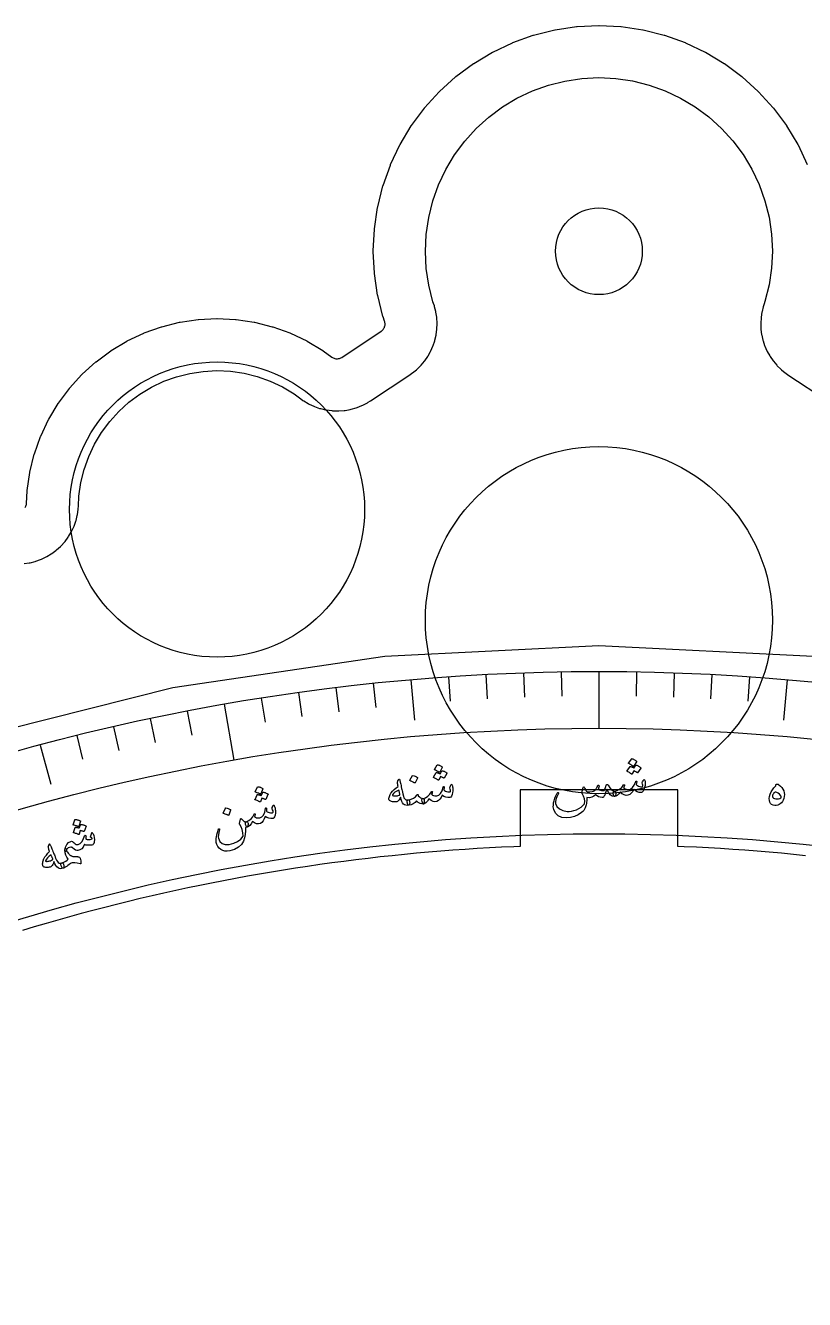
# Model space of a CAD drawing. Header units: millimetres. Extents: x -75 to 75, y -75 to 97.
# Drawn here: x -19.82 to 7.11, y 52.92 to 96.94 of the extents above; entities that cross this region are included whole.
import ezdxf

# ---------------------------------------------------------------- set-up
doc = ezdxf.new("R2010")
doc.units = ezdxf.units.MM
for name, color, linetype in [('CUT_INNER', 6, 'Continuous'), ('CUT_OUTER', 1, 'Continuous'), ('ENGRAVE', 7, 'Continuous'), ('ENGRAVE_FINE', 8, 'Continuous'), ('TEXT', 5, 'Continuous')]:
    doc.layers.add(name, color=color, linetype=linetype)

msp = doc.modelspace()

# ---------------------------------------------------------------- linework, layer by layer
at = {"layer": 'CUT_INNER'}
msp.add_lwpolyline([(7.1453, 68.252), (6.7264, 68.2946), (6.3073, 68.3345), (5.8878, 68.372), (5.4682, 68.4068), (5.0484, 68.4391), (4.6283, 68.4687), (4.2081, 68.4959), (3.7878, 68.5204), (3.3673, 68.5423), (2.9466, 68.5617), (2.725, 68.5706), (2.725, 70.525), (-2.725, 70.525), (-2.725, 68.5706), (-2.9466, 68.5617), (-3.3673, 68.5423), (-3.7878, 68.5204), (-4.2081, 68.4959), (-4.6283, 68.4687), (-5.0484, 68.4391), (-5.4682, 68.4068), (-5.8878, 68.372), (-6.3073, 68.3345), (-6.7264, 68.2946), (-7.1453, 68.252), (-7.564, 68.2069), (-7.9824, 68.1592), (-8.4004, 68.1089), (-8.8182, 68.0561), (-9.2356, 68.0007), (-9.6527, 67.9427), (-10.0694, 67.8822), (-10.4857, 67.8192), (-10.9016, 67.7536), (-11.3172, 67.6854), (-11.7323, 67.6147), (-12.1469, 67.5414), (-12.5611, 67.4656), (-12.9748, 67.3873), (-13.3881, 67.3064), (-13.8008, 67.223), (-14.213, 67.137), (-14.6247, 67.0486), (-15.0358, 66.9576), (-15.4464, 66.864), (-15.8564, 66.768), (-16.2657, 66.6695), (-16.6745, 66.5684), (-17.0827, 66.4648), (-17.4902, 66.3588), (-17.897, 66.2502), (-18.3032, 66.1391), (-18.7086, 66.0256), (-19.1134, 65.9095), (-19.5175, 65.791), (-19.9208, 65.67)], dxfattribs=at)
for centre, radius in [((0, 89.1386), 1.5), ((-13.2, 80.2136), 5.1), ((0, 76.3886), 6)]:
    msp.add_circle(centre, radius, dxfattribs=at)
at = {"layer": 'CUT_OUTER'}
msp.add_lwpolyline([(-19.8323, 80.2785), (-19.8184, 80.3045), (-19.8071, 80.3317), (-19.7986, 80.3599), (-19.7928, 80.3888), (-19.79, 80.4181), (-19.7686, 80.8532), (-19.7671, 80.8678), (-19.6743, 81.4939), (-19.6714, 81.5084), (-19.5176, 82.1224), (-19.5133, 82.1364), (-19.3001, 82.7324), (-19.2945, 82.746), (-19.0238, 83.3182), (-19.0169, 83.3312), (-18.6915, 83.8741), (-18.6833, 83.8863), (-18.3063, 84.3947), (-18.2969, 84.4061), (-17.8719, 84.8751), (-17.8614, 84.8855), (-17.3925, 85.3106), (-17.3811, 85.3199), (-16.8727, 85.6969), (-16.8604, 85.7051), (-16.3175, 86.0305), (-16.3046, 86.0375), (-15.7324, 86.3081), (-15.7188, 86.3137), (-15.1228, 86.527), (-15.1087, 86.5312), (-14.4947, 86.685), (-14.4803, 86.6879), (-13.8542, 86.7808), (-13.8396, 86.7822), (-13.2074, 86.8133), (-13.1926, 86.8133), (-12.5604, 86.7822), (-12.5458, 86.7808), (-11.9197, 86.6879), (-11.9053, 86.685), (-11.2913, 86.5312), (-11.2772, 86.527), (-10.6812, 86.3137), (-10.6676, 86.3081), (-10.0954, 86.0375), (-10.0825, 86.0305), (-9.5396, 85.7051), (-9.5273, 85.6969), (-9.235, 85.4801), (-9.2095, 85.4632), (-9.1825, 85.4489), (-9.1542, 85.4375), (-9.1249, 85.429), (-9.0948, 85.4236), (-9.0643, 85.4212), (-9.0338, 85.4219), (-9.0035, 85.4258), (-8.9738, 85.4326), (-8.9449, 85.4425), (-8.9171, 85.4553), (-8.8908, 85.4708), (-7.5272, 86.3723), (-7.5042, 86.3891), (-7.4829, 86.4081), (-7.4635, 86.4289), (-7.4462, 86.4516), (-7.4311, 86.4757), (-7.4183, 86.5012), (-7.408, 86.5278), (-7.4003, 86.5552), (-7.3952, 86.5832), (-7.3928, 86.6116), (-7.3932, 86.6401), (-7.3962, 86.6685), (-7.4019, 86.6964), (-7.4102, 86.7236), (-7.4617, 86.8675), (-7.4659, 86.8816), (-7.6483, 87.6098), (-7.6512, 87.6242), (-7.7614, 88.3668), (-7.7628, 88.3815), (-7.7996, 89.1313), (-7.7996, 89.146), (-7.7628, 89.8958), (-7.7614, 89.9105), (-7.6512, 90.6531), (-7.6483, 90.6675), (-7.4659, 91.3957), (-7.4617, 91.4098), (-7.2087, 92.1166), (-7.2031, 92.1302), (-6.8821, 92.8089), (-6.8752, 92.8218), (-6.4892, 93.4658), (-6.4811, 93.478), (-6.0339, 94.081), (-6.0245, 94.0924), (-5.5204, 94.6486), (-5.51, 94.659), (-4.9537, 95.1632), (-4.9424, 95.1725), (-4.3394, 95.6197), (-4.3271, 95.6279), (-3.6832, 96.0138), (-3.6702, 96.0208), (-2.9916, 96.3417), (-2.978, 96.3474), (-2.2712, 96.6003), (-2.2571, 96.6046), (-1.5288, 96.787), (-1.5144, 96.7898), (-0.7718, 96.9), (-0.7572, 96.9014), (-0.0074, 96.9383), (0.0074, 96.9383), (0.7572, 96.9014), (0.7718, 96.9), (1.5144, 96.7898), (1.5288, 96.787), (2.2571, 96.6046), (2.2712, 96.6003), (2.978, 96.3474), (2.9916, 96.3417), (3.6702, 96.0208), (3.6832, 96.0138), (4.3271, 95.6279), (4.3394, 95.6197), (4.9424, 95.1725), (4.9537, 95.1632), (5.51, 94.659), (5.5204, 94.6486), (6.0245, 94.0924), (6.0339, 94.081), (6.4811, 93.478), (6.4892, 93.4658), (6.8752, 92.8218), (6.8821, 92.8089), (7.2031, 92.1302)], dxfattribs=at)
at = {"layer": 'ENGRAVE'}
for points in [[(-19.8691, 78.3447), (-19.6944, 78.3706), (-19.6655, 78.3764), (-19.4942, 78.4193), (-19.466, 78.4278), (-19.2997, 78.4873), (-19.2725, 78.4986), (-19.1128, 78.5741), (-19.0869, 78.588), (-18.9353, 78.6788), (-18.9109, 78.6952), (-18.769, 78.8004), (-18.7462, 78.8191), (-18.6153, 78.9377), (-18.5945, 78.9585), (-18.4759, 79.0894), (-18.4572, 79.1122), (-18.352, 79.254), (-18.3356, 79.2785), (-18.2448, 79.43), (-18.2309, 79.456), (-18.1554, 79.6157), (-18.1441, 79.6429), (-18.0846, 79.8092), (-18.0761, 79.8374), (-18.0332, 80.0087), (-18.0274, 80.0376), (-18.0015, 80.2123), (-17.9986, 80.2416), (-17.9921, 80.3297), (-17.975, 80.6776), (-17.9063, 81.1443), (-17.7924, 81.6012), (-17.6343, 82.0446), (-17.4335, 82.4704), (-17.1919, 82.8745), (-16.9119, 83.253), (-16.5961, 83.6022), (-16.2476, 83.9187), (-15.8698, 84.1996), (-15.4662, 84.4421), (-15.0409, 84.6439), (-14.5977, 84.803), (-14.1412, 84.9179), (-13.6756, 84.9875), (-13.2053, 85.0111), (-12.7351, 84.9885), (-12.2693, 84.92), (-11.8125, 84.8061), (-11.369, 84.648), (-10.9432, 84.4471), (-10.5385, 84.2052), (-10.3045, 84.0323), (-10.2322, 83.9816), (-10.2068, 83.9647), (-10.0493, 83.8711), (-10.0223, 83.8568), (-9.856, 83.7797), (-9.8277, 83.7683), (-9.6545, 83.7084), (-9.6251, 83.6999), (-9.4467, 83.658), (-9.4167, 83.6526), (-9.2349, 83.629), (-9.2045, 83.6267), (-9.0213, 83.6217), (-8.9907, 83.6224), (-8.808, 83.6361), (-8.7777, 83.64), (-8.5973, 83.6722), (-8.5675, 83.6791), (-8.3913, 83.7295), (-8.3624, 83.7394), (-8.1923, 83.8074), (-8.1645, 83.8202), (-8.0022, 83.9052), (-7.9759, 83.9207), (-7.8981, 83.9693), (-6.5345, 84.8708), (-6.4643, 84.9196), (-6.4413, 84.9365), (-6.3083, 85.0438), (-6.287, 85.0628), (-6.1648, 85.1823), (-6.1454, 85.2032), (-6.035, 85.3338), (-6.0177, 85.3564), (-5.9202, 85.4968), (-5.9051, 85.521), (-5.8214, 85.6701), (-5.8087, 85.6956), (-5.7395, 85.8519), (-5.7292, 85.8785), (-5.6752, 86.0407), (-5.6675, 86.0681), (-5.6291, 86.2347), (-5.624, 86.2628), (-5.6016, 86.4323), (-5.5992, 86.4607), (-5.593, 86.6315), (-5.5933, 86.66), (-5.6033, 86.8307), (-5.6063, 86.859), (-5.6324, 87.028), (-5.6381, 87.0559), (-5.6802, 87.2216), (-5.6885, 87.2489), (-5.7154, 87.33), (-5.7374, 87.3914), (-5.8811, 87.963), (-5.968, 88.5452), (-5.9975, 89.133), (-5.9691, 89.7209), (-5.8833, 90.3031), (-5.7409, 90.8742), (-5.5431, 91.4285), (-5.292, 91.9608), (-4.9899, 92.4659), (-4.6397, 92.939), (-4.2449, 93.3755), (-3.8091, 93.7712), (-3.3367, 94.1222), (-2.8322, 94.4253), (-2.3004, 94.6774), (-1.7464, 94.8762), (-1.1756, 95.0198), (-0.5935, 95.1067), (-0.0057, 95.1361), (0.5822, 95.1078), (1.1645, 95.022), (1.7356, 94.8795), (2.2899, 94.6817), (2.8222, 94.4306), (3.3273, 94.1285), (3.8004, 93.7783), (4.2369, 93.3835), (4.6325, 92.9478), (4.9836, 92.4754), (5.2866, 91.9708), (5.5388, 91.439), (5.7376, 90.885), (5.8811, 90.3142), (5.968, 89.7321), (5.9975, 89.1443), (5.9691, 88.5564), (5.8833, 87.9741), (5.7401, 87.4001), (5.7128, 87.3227), (5.6885, 87.2489), (5.6802, 87.2216), (5.6381, 87.0559), (5.6324, 87.028), (5.6063, 86.859), (5.6033, 86.8307), (5.5933, 86.66), (5.593, 86.6315), (5.5992, 86.4607), (5.6016, 86.4323), (5.624, 86.2628), (5.6291, 86.2347), (5.6675, 86.0681), (5.6752, 86.0407), (5.7292, 85.8785), (5.7395, 85.8519), (5.8087, 85.6956), (5.8214, 85.6701), (5.9051, 85.521), (5.9202, 85.4968), (6.0177, 85.3564), (6.035, 85.3338), (6.1454, 85.2032), (6.1648, 85.1823), (6.287, 85.0628), (6.3083, 85.0438), (6.4413, 84.9365), (6.4643, 84.9196), (6.5345, 84.8708), (7.8981, 83.9693)], [(7.4003, 75.1364), (0, 75.5), (-7.4003, 75.1364), (-14.7293, 74.0493), (-21.9165, 72.249)], [(0, 74.6175), (0, 72.654)], [(-6.5033, 74.3336), (-6.3811, 72.9364)], [(6.5033, 74.3336), (6.3811, 72.9364)], [(-12.9572, 73.4839), (-12.6162, 71.5502)], [(-19.3124, 72.075), (-18.9494, 70.7203)]]:
    msp.add_lwpolyline(points, dxfattribs=at)
for radius in [74.6175, 72.654, 69.0075]:
    msp.add_circle((0, 0), radius, dxfattribs=at)
at = {"layer": 'ENGRAVE_FINE'}
for points in [[(-5.2051, 74.4357), (-5.1464, 73.5963)], [(-3.9052, 74.5152), (-3.8611, 73.6749)], [(-2.6041, 74.572), (-2.5747, 73.7311)], [(-1.3023, 74.6061), (-1.2876, 73.7648)], [(1.3023, 74.6061), (1.2876, 73.7648)], [(2.6041, 74.572), (2.5747, 73.7311)], [(3.9052, 74.5152), (3.8611, 73.6749)], [(5.2051, 74.4357), (5.1464, 73.5963)], [(-9.0936, 74.0613), (-8.991, 73.2261)], [(-7.7997, 74.2087), (-7.7117, 73.3718)], [(-11.6727, 73.6988), (-11.5411, 72.8677)], [(-10.3847, 73.8913), (-10.2676, 73.058)], [(-14.2377, 73.2466), (-14.0771, 72.4205)], [(-16.7853, 72.7051), (-16.596, 71.8851)], [(-15.5139, 72.9869), (-15.3389, 72.1638)], [(-18.0516, 72.401), (-17.848, 71.5845)]]:
    msp.add_lwpolyline(points, dxfattribs=at)
at = {"layer": 'TEXT'}
for points in [[(-5.5942, 71.3904), (-5.5918, 71.3932), (-5.5882, 71.3951), (-5.5835, 71.396), (-5.5776, 71.3959), (-5.5562, 71.3898), (-5.5353, 71.3829), (-5.5151, 71.3751), (-5.4954, 71.3665), (-5.4763, 71.3569), (-5.4574, 71.3463), (-5.4389, 71.3346), (-5.4207, 71.3217), (-5.4161, 71.317), (-5.4136, 71.3123), (-5.4132, 71.3077), (-5.415, 71.3032), (-5.5043, 71.1365), (-5.5077, 71.1333), (-5.5125, 71.1327), (-5.5185, 71.1346), (-5.5257, 71.1391), (-5.532, 71.1428), (-5.5418, 71.1483), (-5.5553, 71.1557), (-5.5723, 71.1649), (-5.5932, 71.1759), (-5.6183, 71.1886), (-5.6475, 71.2031), (-5.6808, 71.2194), (-5.6853, 71.2222), (-5.6876, 71.2252), (-5.6879, 71.2283), (-5.686, 71.2316)], [(1.2762, 71.3797), (1.2789, 71.3823), (1.2827, 71.3838), (1.2875, 71.3842), (1.2933, 71.3836), (1.314, 71.3755), (1.334, 71.3666), (1.3534, 71.3569), (1.372, 71.3464), (1.3901, 71.3351), (1.4078, 71.3227), (1.4251, 71.3092), (1.4419, 71.2947), (1.4451, 71.2903), (1.4465, 71.2857), (1.446, 71.2809), (1.4436, 71.2758), (1.3391, 71.1184), (1.3363, 71.1163), (1.3322, 71.1164), (1.3269, 71.1186), (1.3202, 71.1229), (1.3158, 71.1259), (1.309, 71.1305), (1.2997, 71.1367), (1.2879, 71.1445), (1.2736, 71.1538), (1.2568, 71.1645), (1.2376, 71.1765), (1.2158, 71.1898), (1.14, 71.0736), (1.1362, 71.0708), (1.1315, 71.0706), (1.1257, 71.073), (1.119, 71.0781), (1.1131, 71.0824), (1.1038, 71.0889), (1.0912, 71.0974), (1.0751, 71.1082), (1.0554, 71.1211), (1.0317, 71.1361), (1.0041, 71.1533), (0.9726, 71.1726), (0.9693, 71.1758), (0.9679, 71.1789), (0.9684, 71.1821), (0.9706, 71.1852), (1.0764, 71.3347), (1.0791, 71.3373), (1.0828, 71.3388), (1.0876, 71.3393), (1.0934, 71.3387), (1.1081, 71.333), (1.1226, 71.3269), (1.137, 71.3205), (1.1512, 71.3136), (1.1652, 71.3063), (1.1788, 71.2982), (1.1919, 71.2896), (1.2047, 71.2802)], [(1.1336, 71.6003), (1.1363, 71.6028), (1.14, 71.6044), (1.1448, 71.6048), (1.1506, 71.6042), (1.1714, 71.5961), (1.1915, 71.5873), (1.2109, 71.5776), (1.2297, 71.5672), (1.2479, 71.5559), (1.2656, 71.5435), (1.283, 71.5301), (1.2999, 71.5156), (1.3041, 71.5104), (1.3061, 71.5055), (1.306, 71.501), (1.3038, 71.4967), (1.1993, 71.3391), (1.1955, 71.3362), (1.1908, 71.3361), (1.185, 71.3385), (1.1782, 71.3436), (1.1723, 71.3479), (1.163, 71.3543), (1.1503, 71.3629), (1.1342, 71.3737), (1.1144, 71.3866), (1.0907, 71.4016), (1.063, 71.4188), (1.0313, 71.4382), (1.0271, 71.4414), (1.0251, 71.4446), (1.0251, 71.4477), (1.0273, 71.4508)], [(-6.9218, 70.884), (-6.9107, 70.8983), (-6.9011, 70.9008), (-6.893, 70.8916), (-6.8865, 70.8706), (-6.8838, 70.8578), (-6.8798, 70.8402), (-6.8746, 70.8176), (-6.8681, 70.7902), (-6.8604, 70.7576), (-6.8517, 70.7196), (-6.8419, 70.6762), (-6.8311, 70.6273), (-6.8204, 70.5793), (-6.8109, 70.5363), (-6.8026, 70.4983), (-6.7954, 70.4653), (-6.7893, 70.4375), (-6.7845, 70.415), (-6.7808, 70.3978), (-6.7782, 70.3859), (-6.7602, 70.3108), (-6.7392, 70.2532), (-6.7151, 70.2129), (-6.6879, 70.1901), (-6.6696, 70.182), (-6.6479, 70.1776), (-6.6228, 70.1769), (-6.5945, 70.18), (-6.5775, 70.1788), (-6.5638, 70.1718), (-6.5536, 70.1589), (-6.5467, 70.1402), (-6.5427, 70.1173), (-6.5413, 70.0938), (-6.5425, 70.0699), (-6.5462, 70.0455), (-6.552, 70.0244), (-6.559, 70.0085), (-6.5673, 69.9977), (-6.5769, 69.992), (-6.6313, 69.9874), (-6.6791, 69.9929), (-6.7203, 70.0084), (-6.7548, 70.0341), (-6.7857, 70.0736), (-6.8132, 70.127), (-6.8373, 70.194), (-6.8581, 70.2749), (-6.8826, 70.222), (-6.9087, 70.1798), (-6.9363, 70.1482), (-6.9655, 70.1273), (-6.99, 70.1184), (-7.0192, 70.113), (-7.0533, 70.111), (-7.0922, 70.1125), (-7.1336, 70.1175), (-7.1686, 70.1247), (-7.1973, 70.1342), (-7.2197, 70.1458), (-7.2384, 70.1612), (-7.2514, 70.1779), (-7.2588, 70.196), (-7.2605, 70.2154), (-7.2582, 70.2402), (-7.2528, 70.2679), (-7.2442, 70.2986), (-7.2325, 70.3322), (-7.2191, 70.3661), (-7.2072, 70.3933), (-7.1966, 70.4138), (-7.1874, 70.4275), (-7.1347, 70.485), (-7.0763, 70.5399), (-7.0122, 70.5922), (-6.9425, 70.6417), (-6.9492, 70.6815), (-6.9546, 70.7159), (-6.9586, 70.7449), (-6.9613, 70.7685), (-6.9621, 70.7884), (-6.9603, 70.8065), (-6.9559, 70.8227), (-6.949, 70.8371)], [(-6.4483, 71.0214), (-6.4459, 71.0242), (-6.4423, 71.0261), (-6.4376, 71.0271), (-6.4318, 71.0271), (-6.3894, 71.0143), (-6.349, 70.9977), (-6.3106, 70.9771), (-6.2744, 70.9527), (-6.2707, 70.9488), (-6.2689, 70.9448), (-6.2689, 70.9405), (-6.2708, 70.9362), (-6.3555, 70.7686), (-6.3588, 70.7645), (-6.3634, 70.7631), (-6.3694, 70.7646), (-6.3767, 70.7688), (-6.3829, 70.7724), (-6.3928, 70.7778), (-6.4063, 70.7851), (-6.4234, 70.794), (-6.4444, 70.8048), (-6.4695, 70.8172), (-6.4987, 70.8314), (-6.5321, 70.8473), (-6.5366, 70.85), (-6.539, 70.853), (-6.5393, 70.8561), (-6.5375, 70.8594)], [(-5.4315, 71.1842), (-5.429, 71.187), (-5.4254, 71.1888), (-5.4207, 71.1897), (-5.4149, 71.1896), (-5.3935, 71.1835), (-5.3727, 71.1765), (-5.3526, 71.1687), (-5.333, 71.1601), (-5.3139, 71.1505), (-5.2951, 71.1398), (-5.2767, 71.128), (-5.2586, 71.1151), (-5.2549, 71.1111), (-5.2531, 71.1066), (-5.2532, 71.1017), (-5.2551, 71.0965), (-5.3443, 70.9299), (-5.3469, 70.9276), (-5.351, 70.9273), (-5.3566, 70.929), (-5.3636, 70.9327), (-5.3682, 70.9352), (-5.3755, 70.9392), (-5.3853, 70.9445), (-5.3978, 70.9511), (-5.4129, 70.9591), (-5.4306, 70.9681), (-5.4509, 70.9782), (-5.4738, 70.9895), (-5.5384, 70.8667), (-5.5418, 70.8635), (-5.5466, 70.8629), (-5.5525, 70.8648), (-5.5597, 70.8692), (-5.566, 70.8729), (-5.5758, 70.8785), (-5.5892, 70.8858), (-5.6062, 70.895), (-5.6271, 70.906), (-5.652, 70.9187), (-5.6811, 70.9332), (-5.7143, 70.9495), (-5.7179, 70.9524), (-5.7196, 70.9554), (-5.7194, 70.9585), (-5.7175, 70.9619), (-5.6262, 71.1207), (-5.6238, 71.1235), (-5.6202, 71.1253), (-5.6155, 71.1262), (-5.6096, 71.1262), (-5.5945, 71.1219), (-5.5795, 71.1172), (-5.5645, 71.1122), (-5.5497, 71.1067), (-5.5351, 71.1006), (-5.5209, 71.0939), (-5.507, 71.0865), (-5.4934, 71.0784)], [(1.5577, 70.881), (1.5624, 70.8841), (1.5677, 70.8829), (1.5738, 70.8775), (1.5806, 70.868), (1.5877, 70.8518), (1.5928, 70.8289), (1.596, 70.7992), (1.5971, 70.7627), (1.5968, 70.7212), (1.5937, 70.6809), (1.5877, 70.6417), (1.5788, 70.6036), (1.5539, 70.5297), (1.5268, 70.4768), (1.4977, 70.4449), (1.4663, 70.434), (1.3929, 70.4398), (1.3252, 70.4604), (1.2632, 70.4958), (1.2069, 70.5459), (1.1664, 70.4691), (1.1189, 70.4094), (1.0644, 70.3669), (1.003, 70.3414), (0.9388, 70.3366), (0.8742, 70.3537), (0.809, 70.3927), (0.7432, 70.4537), (0.6887, 70.3855), (0.6355, 70.3368), (0.5836, 70.3078), (0.533, 70.2983), (0.5228, 70.3042), (0.5133, 70.3215), (0.5044, 70.3505), (0.4961, 70.3909), (0.4932, 70.4308), (0.4987, 70.4601), (0.5124, 70.4789), (0.5344, 70.4871), (0.6311, 70.5082), (0.716, 70.55), (0.7892, 70.6125), (0.8507, 70.6959), (0.854, 70.7004), (0.8576, 70.7037), (0.8614, 70.7056), (0.8655, 70.7062), (0.8705, 70.7056), (0.8749, 70.704), (0.8788, 70.7013), (0.8822, 70.6976), (0.884, 70.6863), (0.8792, 70.6672), (0.8677, 70.6403), (0.8496, 70.6057), (0.8724, 70.5785), (0.9082, 70.5583), (0.9568, 70.5449), (1.0183, 70.5384), (1.0954, 70.5534), (1.1634, 70.6049), (1.2224, 70.6929), (1.2725, 70.8175), (1.275, 70.8239), (1.278, 70.8284), (1.2814, 70.8311), (1.2854, 70.832), (1.2913, 70.8313), (1.2964, 70.8297), (1.3007, 70.827), (1.3041, 70.8232), (1.3067, 70.8179), (1.3081, 70.8127), (1.3086, 70.8074), (1.308, 70.8022), (1.2853, 70.7145), (1.3095, 70.6923), (1.3386, 70.6726), (1.3728, 70.6554), (1.4119, 70.6407), (1.4501, 70.6309), (1.4793, 70.6283), (1.4994, 70.633), (1.5106, 70.645), (1.5145, 70.6635), (1.5131, 70.69), (1.5064, 70.7245), (1.4943, 70.767), (1.4967, 70.7789), (1.5081, 70.8019), (1.5284, 70.8359), (1.5577, 70.881)], [(-11.6233, 70.4385), (-11.6211, 70.4416), (-11.6177, 70.4437), (-11.6131, 70.445), (-11.6072, 70.4454), (-11.5854, 70.4412), (-11.5641, 70.4361), (-11.5433, 70.43), (-11.5231, 70.4231), (-11.5032, 70.4152), (-11.4836, 70.4062), (-11.4642, 70.3961), (-11.445, 70.3848), (-11.441, 70.3811), (-11.4389, 70.3768), (-11.4385, 70.372), (-11.4399, 70.3666), (-11.5143, 70.1929), (-11.5167, 70.1904), (-11.5207, 70.1897), (-11.5264, 70.1909), (-11.5337, 70.1939), (-11.5385, 70.1961), (-11.5461, 70.1993), (-11.5564, 70.2038), (-11.5694, 70.2093), (-11.5851, 70.2159), (-11.6035, 70.2233), (-11.6247, 70.2317), (-11.6485, 70.2409), (-11.7021, 70.1129), (-11.7052, 70.1094), (-11.7099, 70.1084), (-11.716, 70.1098), (-11.7236, 70.1136), (-11.7301, 70.1167), (-11.7404, 70.1214), (-11.7544, 70.1275), (-11.7721, 70.1352), (-11.7938, 70.1443), (-11.8198, 70.1548), (-11.8501, 70.1667), (-11.8846, 70.1801), (-11.8884, 70.1826), (-11.8903, 70.1855), (-11.8905, 70.1886), (-11.8888, 70.1921), (-11.8117, 70.3583), (-11.8095, 70.3613), (-11.8061, 70.3635), (-11.8015, 70.3648), (-11.7957, 70.3652), (-11.7802, 70.3623), (-11.7649, 70.3589), (-11.7496, 70.3552), (-11.7343, 70.351), (-11.7192, 70.3463), (-11.7045, 70.3408), (-11.69, 70.3347), (-11.6757, 70.3278)], [(-11.8034, 70.6298), (-11.8012, 70.6328), (-11.7978, 70.6349), (-11.7932, 70.6363), (-11.7873, 70.6367), (-11.7654, 70.6325), (-11.7441, 70.6274), (-11.7232, 70.6215), (-11.7029, 70.6146), (-11.683, 70.6067), (-11.6633, 70.5978), (-11.6438, 70.5877), (-11.6245, 70.5765), (-11.6195, 70.5722), (-11.6166, 70.5677), (-11.6159, 70.5632), (-11.6173, 70.5586), (-11.6916, 70.3847), (-11.6948, 70.3812), (-11.6995, 70.3802), (-11.7056, 70.3816), (-11.7132, 70.3854), (-11.7198, 70.3885), (-11.7301, 70.3932), (-11.7441, 70.3994), (-11.7619, 70.407), (-11.7837, 70.4161), (-11.8098, 70.4267), (-11.8401, 70.4386), (-11.8747, 70.4519), (-11.8794, 70.4543), (-11.882, 70.457), (-11.8826, 70.4601), (-11.881, 70.4636)], [(-6.9154, 70.5158), (-6.9886, 70.4824), (-7.0498, 70.444), (-7.0987, 70.4008), (-7.1355, 70.3526), (-7.1376, 70.3464), (-7.1369, 70.3409), (-7.1334, 70.3362), (-7.1271, 70.3324), (-7.1044, 70.3253), (-7.0801, 70.3206), (-7.0542, 70.3182), (-7.0266, 70.3183), (-6.9975, 70.3207), (-6.9668, 70.3255), (-6.9344, 70.3328), (-6.9005, 70.3424), (-6.8953, 70.3446), (-6.89, 70.3481), (-6.8845, 70.353), (-6.8789, 70.3592), (-6.8818, 70.3762), (-6.8852, 70.3939), (-6.8891, 70.4124), (-6.8934, 70.4316), (-6.8982, 70.4515), (-6.9034, 70.4722), (-6.9092, 70.4937), (-6.9154, 70.5158)], [(-5.1044, 70.7142), (-5.1001, 70.7176), (-5.0946, 70.717), (-5.0881, 70.7122), (-5.0805, 70.7033), (-5.0718, 70.6879), (-5.0646, 70.6655), (-5.0587, 70.6362), (-5.0541, 70.6), (-5.0505, 70.5587), (-5.0498, 70.5183), (-5.0521, 70.4787), (-5.0573, 70.44), (-5.0752, 70.364), (-5.0972, 70.3088), (-5.1233, 70.2743), (-5.1534, 70.2605), (-5.2271, 70.2594), (-5.2964, 70.2736), (-5.3615, 70.3029), (-5.4222, 70.3476), (-5.4554, 70.2673), (-5.497, 70.2035), (-5.5473, 70.156), (-5.606, 70.1249), (-5.6694, 70.114), (-5.7354, 70.1249), (-5.8039, 70.1577), (-5.8752, 70.2123), (-5.9231, 70.1392), (-5.9714, 70.0858), (-6.0204, 70.052), (-6.0699, 70.0378), (-6.0806, 70.0427), (-6.0917, 70.0591), (-6.1033, 70.087), (-6.1154, 70.1265), (-6.1219, 70.1659), (-6.1193, 70.1956), (-6.1074, 70.2156), (-6.0862, 70.2259), (-5.992, 70.256), (-5.9114, 70.3056), (-5.8444, 70.3747), (-5.791, 70.4634), (-5.7881, 70.4683), (-5.7848, 70.4718), (-5.7812, 70.4741), (-5.7772, 70.4751), (-5.7722, 70.475), (-5.7676, 70.4738), (-5.7635, 70.4715), (-5.7598, 70.4681), (-5.7569, 70.457), (-5.7599, 70.4376), (-5.7688, 70.4097), (-5.7836, 70.3735), (-5.7583, 70.3486), (-5.7208, 70.3318), (-5.6711, 70.3231), (-5.6092, 70.3224), (-5.5339, 70.3446), (-5.4711, 70.4022), (-5.4206, 70.4954), (-5.3824, 70.6241), (-5.3805, 70.6307), (-5.378, 70.6355), (-5.3748, 70.6385), (-5.3709, 70.6397), (-5.365, 70.6397), (-5.3598, 70.6385), (-5.3553, 70.6362), (-5.3515, 70.6328), (-5.3484, 70.6278), (-5.3465, 70.6227), (-5.3455, 70.6175), (-5.3457, 70.6122), (-5.36, 70.5228), (-5.3339, 70.5029), (-5.303, 70.4861), (-5.2674, 70.4722), (-5.227, 70.4612), (-5.1881, 70.455), (-5.1588, 70.4552), (-5.1392, 70.4618), (-5.1292, 70.4747), (-5.127, 70.4936), (-5.1309, 70.5198), (-5.1409, 70.5535), (-5.1569, 70.5947), (-5.1555, 70.6068), (-5.1463, 70.6307), (-5.1293, 70.6665), (-5.1044, 70.7142)], [(0.2464, 70.6838), (0.2505, 70.6944), (0.2565, 70.7031), (0.2642, 70.7101), (0.2738, 70.7151), (0.2863, 70.7171), (0.2985, 70.7124), (0.3104, 70.7012), (0.3219, 70.6835), (0.3734, 70.5971), (0.4259, 70.5356), (0.4796, 70.4989), (0.5344, 70.4871), (0.5608, 70.4803), (0.577, 70.4585), (0.5833, 70.4214), (0.5794, 70.3693), (0.5724, 70.3381), (0.5623, 70.3159), (0.5492, 70.3027), (0.533, 70.2983), (0.4594, 70.3137), (0.393, 70.3585), (0.3337, 70.4329), (0.2815, 70.5368), (0.2772, 70.5461), (0.2727, 70.5489), (0.2678, 70.5451), (0.2627, 70.5348), (0.2379, 70.4575), (0.2167, 70.3955), (0.199, 70.3486), (0.1847, 70.3169), (0.1704, 70.294), (0.1528, 70.2776), (0.1317, 70.2678), (0.1074, 70.2646), (0.048, 70.2698), (-0.0094, 70.2872), (-0.0647, 70.317), (-0.118, 70.359), (-0.1778, 70.3062), (-0.2471, 70.2716), (-0.3257, 70.2553), (-0.4138, 70.2572), (-0.4164, 70.2021), (-0.4205, 70.1502), (-0.4262, 70.1014), (-0.4334, 70.0557), (-0.4422, 70.013), (-0.4526, 69.9732), (-0.4646, 69.9363), (-0.4781, 69.9023), (-0.5001, 69.8569), (-0.5272, 69.8154), (-0.5596, 69.7778), (-0.5971, 69.744), (-0.7207, 69.6616), (-0.8489, 69.603), (-0.9819, 69.5682), (-1.1198, 69.5572), (-1.2783, 69.5769), (-1.4052, 69.6312), (-1.5004, 69.7204), (-1.5639, 69.8444), (-1.574, 69.8884), (-1.5775, 69.9412), (-1.5745, 70.0027), (-1.5649, 70.0731), (-1.5474, 70.1507), (-1.5205, 70.2341), (-1.4844, 70.3231), (-1.4388, 70.4178), (-1.4346, 70.4243), (-1.4302, 70.429), (-1.4254, 70.4318), (-1.4203, 70.4329), (-1.4135, 70.4323), (-1.4077, 70.4305), (-1.4029, 70.4273), (-1.3992, 70.4228), (-1.3967, 70.4175), (-1.3958, 70.4118), (-1.3965, 70.4059), (-1.3987, 70.3997), (-1.4516, 70.286), (-1.4857, 70.1908), (-1.5012, 70.114), (-1.498, 70.0557), (-1.4502, 69.9479), (-1.3684, 69.8664), (-1.2526, 69.8111), (-1.1027, 69.7819), (-1.0288, 69.7802), (-0.9501, 69.7894), (-0.8666, 69.8096), (-0.7782, 69.8408), (-0.6898, 69.8821), (-0.6142, 69.9306), (-0.5516, 69.9862), (-0.502, 70.0489), (-0.4902, 70.1321), (-0.4995, 70.2178), (-0.53, 70.306), (-0.5818, 70.3965), (-0.5869, 70.4068), (-0.5898, 70.4169), (-0.5902, 70.4267), (-0.5884, 70.4363), (-0.5416, 70.6108), (-0.5349, 70.6266), (-0.5271, 70.634), (-0.5182, 70.633), (-0.5082, 70.6236), (-0.4947, 70.5983), (-0.4816, 70.5703), (-0.4691, 70.5397), (-0.4571, 70.5065), (-0.4353, 70.4782), (-0.391, 70.4624), (-0.3243, 70.4589), (-0.2352, 70.4678), (-0.187, 70.4817), (-0.1449, 70.5063), (-0.1087, 70.5416), (-0.0785, 70.5877), (-0.0745, 70.5942), (-0.0707, 70.6011), (-0.0672, 70.6083), (-0.0639, 70.616), (-0.0608, 70.6239), (-0.0576, 70.632), (-0.0545, 70.6402), (-0.0514, 70.6485), (-0.045, 70.6643), (-0.0383, 70.6758), (-0.0313, 70.6832), (-0.0241, 70.6863), (-0.0178, 70.6864), (-0.0115, 70.6847), (-0.0052, 70.6812), (0.001, 70.6758), (0.0063, 70.6702), (0.0094, 70.6638), (0.0105, 70.6565), (0.0094, 70.6485), (-0.0115, 70.5877), (-0.0141, 70.5692), (-0.0115, 70.5536), (-0.0037, 70.5409), (0.0094, 70.5311), (0.0506, 70.5123), (0.0926, 70.5022), (0.1353, 70.5007), (0.1789, 70.5078), (0.1933, 70.5211), (0.2094, 70.5549), (0.2271, 70.6091), (0.2464, 70.6838)], [(6.1311, 70.7189), (6.1498, 70.7256), (6.1702, 70.7255), (6.1925, 70.7187), (6.2166, 70.7051), (6.2751, 70.6581), (6.3235, 70.6061), (6.3615, 70.5493), (6.3893, 70.4875), (6.4066, 70.4242), (6.413, 70.3606), (6.4086, 70.2966), (6.3934, 70.2323), (6.3713, 70.1744), (6.3432, 70.1236), (6.3092, 70.08), (6.2694, 70.0434), (6.2256, 70.0151), (6.1799, 69.9961), (6.132, 69.9865), (6.0822, 69.9862), (6.018, 69.9965), (5.9668, 70.0193), (5.9287, 70.0546), (5.9037, 70.1025), (5.8911, 70.1593), (5.8903, 70.2231), (5.9013, 70.2942), (5.9243, 70.3723), (5.9578, 70.4527), (6.0002, 70.528), (6.0514, 70.5984), (6.1115, 70.6637), (6.1136, 70.6668), (6.1154, 70.6723), (6.1169, 70.6802), (6.118, 70.6905), (6.1197, 70.7017), (6.1224, 70.7102), (6.1262, 70.7159), (6.1311, 70.7189)], [(6.2902, 70.2521), (6.2999, 70.2623), (6.3023, 70.2763), (6.2975, 70.2941), (6.2854, 70.3158), (6.2417, 70.3728), (6.1978, 70.4141), (6.1538, 70.4395), (6.1098, 70.4491), (6.0883, 70.4472), (6.0677, 70.4375), (6.0481, 70.4201), (6.0293, 70.395), (6.0137, 70.3675), (6.0033, 70.343), (5.9982, 70.3215), (5.9983, 70.3029), (6.01, 70.2678), (6.033, 70.2415), (6.0672, 70.224), (6.1126, 70.2152), (6.1635, 70.214), (6.2101, 70.2198), (6.2523, 70.2325), (6.2902, 70.2521)], [(-11.2565, 69.9989), (-11.2524, 70.0027), (-11.2469, 70.0025), (-11.24, 69.9983), (-11.2316, 69.9901), (-11.2217, 69.9755), (-11.2125, 69.9539), (-11.2041, 69.9252), (-11.1963, 69.8895), (-11.1891, 69.8487), (-11.185, 69.8085), (-11.1838, 69.7689), (-11.1856, 69.7298), (-11.1968, 69.6526), (-11.2139, 69.5957), (-11.2368, 69.559), (-11.2657, 69.5427), (-11.339, 69.5352), (-11.4093, 69.5432), (-11.4766, 69.5668), (-11.5411, 69.606), (-11.5671, 69.5231), (-11.603, 69.4558), (-11.6489, 69.4042), (-11.7047, 69.368), (-11.7669, 69.3517), (-11.8336, 69.3568), (-11.9047, 69.3835), (-11.9805, 69.4316), (-12.0218, 69.3546), (-12.0653, 69.2972), (-12.1111, 69.2592), (-12.1592, 69.2408), (-12.1703, 69.2447), (-12.1828, 69.2601), (-12.1968, 69.2869), (-12.2122, 69.3252), (-12.2222, 69.3639), (-12.2222, 69.3937), (-12.2121, 69.4147), (-12.1919, 69.4268), (-12.1006, 69.465), (-12.0247, 69.5214), (-11.964, 69.5961), (-11.9185, 69.6892), (-11.916, 69.6942), (-11.9131, 69.6981), (-11.9097, 69.7006), (-11.9058, 69.702), (-11.9008, 69.7023), (-11.8961, 69.7015), (-11.8918, 69.6996), (-11.8878, 69.6965), (-11.884, 69.6857), (-11.8853, 69.6661), (-11.8917, 69.6376), (-11.9033, 69.6003), (-11.8759, 69.5777), (-11.8371, 69.5642), (-11.7869, 69.5598), (-11.7252, 69.5645), (-11.6521, 69.5932), (-11.5945, 69.6561), (-11.5523, 69.7533), (-11.5255, 69.8849), (-11.5242, 69.8916), (-11.5221, 69.8966), (-11.5192, 69.8999), (-11.5155, 69.9015), (-11.5095, 69.9019), (-11.5042, 69.9012), (-11.4995, 69.8993), (-11.4954, 69.8962), (-11.492, 69.8915), (-11.4896, 69.8866), (-11.4882, 69.8815), (-11.4879, 69.8762), (-11.4943, 69.7859), (-11.4666, 69.7684), (-11.4344, 69.7543), (-11.3977, 69.7436), (-11.3565, 69.7362), (-11.3172, 69.7334), (-11.288, 69.7362), (-11.269, 69.7444), (-11.2602, 69.7582), (-11.2597, 69.7771), (-11.2659, 69.8029), (-11.2787, 69.8357), (-11.2983, 69.8753), (-11.298, 69.8874), (-11.2909, 69.912), (-11.2771, 69.9492), (-11.2565, 69.9989)], [(-6.0862, 70.2259), (-6.0692, 70.222), (-6.0566, 70.2174), (-6.0484, 70.2122), (-6.0447, 70.2063), (-6.0423, 70.1971), (-6.0408, 70.1856), (-6.0401, 70.172), (-6.0403, 70.1562), (-6.0439, 70.1052), (-6.0501, 70.0685), (-6.0587, 70.046), (-6.0699, 70.0378), (-6.1267, 70.0409), (-6.185, 70.0599), (-6.2446, 70.0947), (-6.3058, 70.1454), (-6.3548, 70.0896), (-6.4163, 70.0454), (-6.4903, 70.0129), (-6.5769, 69.992), (-6.5865, 69.9931), (-6.5947, 69.9982), (-6.6015, 70.0075), (-6.6068, 70.0208), (-6.6317, 70.1069), (-6.6345, 70.1166), (-6.6347, 70.1272), (-6.6324, 70.1389), (-6.6275, 70.1516), (-6.6215, 70.1616), (-6.614, 70.1697), (-6.605, 70.1758), (-6.5945, 70.18), (-6.4908, 70.2055), (-6.4069, 70.2416), (-6.3428, 70.2885), (-6.2986, 70.3462), (-6.2935, 70.354), (-6.2872, 70.3598), (-6.2796, 70.3636), (-6.2709, 70.3655), (-6.2625, 70.365), (-6.2564, 70.362), (-6.2523, 70.3565), (-6.2504, 70.3483), (-6.2494, 70.3405), (-6.2481, 70.3338), (-6.2462, 70.3282), (-6.244, 70.3236), (-6.2052, 70.2846), (-6.166, 70.2553), (-6.1263, 70.2357), (-6.0862, 70.2259)], [(-12.9145, 69.8955), (-12.9124, 69.8985), (-12.909, 69.9007), (-12.9044, 69.9021), (-12.8986, 69.9027), (-12.8553, 69.8938), (-12.8137, 69.881), (-12.7738, 69.864), (-12.7355, 69.843), (-12.7315, 69.8395), (-12.7294, 69.8356), (-12.729, 69.8314), (-12.7305, 69.8269), (-12.799, 69.6523), (-12.8019, 69.6479), (-12.8064, 69.6461), (-12.8125, 69.647), (-12.8201, 69.6505), (-12.8266, 69.6536), (-12.8369, 69.6581), (-12.851, 69.664), (-12.8688, 69.6714), (-12.8906, 69.6802), (-12.9167, 69.6903), (-12.947, 69.7017), (-12.9816, 69.7145), (-12.9863, 69.7168), (-12.989, 69.7195), (-12.9895, 69.7226), (-12.988, 69.7261)], [(-18.1173, 69.4963), (-18.1154, 69.4995), (-18.1122, 69.5019), (-18.1077, 69.5037), (-18.1019, 69.5046), (-18.0797, 69.5024), (-18.0579, 69.4993), (-18.0365, 69.4952), (-18.0156, 69.4902), (-17.995, 69.4842), (-17.9745, 69.477), (-17.9542, 69.4687), (-17.9339, 69.4593), (-17.9285, 69.4554), (-17.9253, 69.4513), (-17.9241, 69.4468), (-17.9251, 69.4421), (-17.9839, 69.2622), (-17.9868, 69.2585), (-17.9913, 69.257), (-17.9976, 69.2579), (-18.0055, 69.2609), (-18.0124, 69.2635), (-18.0231, 69.2672), (-18.0376, 69.2721), (-18.0561, 69.2781), (-18.0787, 69.2852), (-18.1056, 69.2934), (-18.137, 69.3025), (-18.1728, 69.3127), (-18.1777, 69.3146), (-18.1805, 69.3171), (-18.1813, 69.3202), (-18.1801, 69.3238)], [(-17.9204, 69.322), (-17.9185, 69.3252), (-17.9153, 69.3277), (-17.9108, 69.3294), (-17.905, 69.3303), (-17.8828, 69.3281), (-17.8611, 69.3249), (-17.8398, 69.3207), (-17.819, 69.3157), (-17.7984, 69.3096), (-17.778, 69.3024), (-17.7577, 69.294), (-17.7376, 69.2846), (-17.7333, 69.2812), (-17.7307, 69.2771), (-17.7299, 69.2723), (-17.7308, 69.2668), (-17.7897, 69.0871), (-17.7919, 69.0844), (-17.7959, 69.0834), (-17.8016, 69.084), (-17.8092, 69.0864), (-17.8142, 69.0881), (-17.8221, 69.0907), (-17.8327, 69.0942), (-17.8462, 69.0985), (-17.8625, 69.1037), (-17.8816, 69.1094), (-17.9034, 69.1158), (-17.928, 69.1229), (-17.9702, 68.9905), (-17.9731, 68.9868), (-17.9776, 68.9854), (-17.9838, 68.9862), (-17.9917, 68.9893), (-17.9985, 68.9918), (-18.0092, 68.9955), (-18.0238, 69.0004), (-18.0421, 69.0064), (-18.0647, 69.0136), (-18.0915, 69.0217), (-18.1228, 69.0308), (-18.1585, 69.041), (-18.1625, 69.0432), (-18.1647, 69.0459), (-18.1651, 69.049), (-18.1637, 69.0526), (-18.1015, 69.2251), (-18.0996, 69.2283), (-18.0964, 69.2307), (-18.0919, 69.2325), (-18.0861, 69.2334), (-18.0704, 69.2319), (-18.0548, 69.23), (-18.0391, 69.2276), (-18.0235, 69.2248), (-18.0081, 69.2215), (-17.9928, 69.2174), (-17.9778, 69.2125), (-17.963, 69.207)], [(-12.3945, 69.5145), (-12.3898, 69.527), (-12.383, 69.5336), (-12.3741, 69.5341), (-12.363, 69.5286), (-12.3564, 69.5236), (-12.3487, 69.5173), (-12.34, 69.5095), (-12.3303, 69.5003), (-12.3196, 69.4898), (-12.3083, 69.4781), (-12.2962, 69.4652), (-12.2833, 69.4511), (-12.2657, 69.4365), (-12.2446, 69.4276), (-12.22, 69.4243), (-12.1919, 69.4268), (-12.1721, 69.4274), (-12.156, 69.4219), (-12.1436, 69.4101), (-12.1349, 69.392), (-12.1299, 69.3718), (-12.1279, 69.3491), (-12.1289, 69.324), (-12.133, 69.2965), (-12.1383, 69.2732), (-12.1445, 69.2562), (-12.1514, 69.2454), (-12.1592, 69.2408), (-12.2229, 69.2296), (-12.2157, 69.1087), (-12.2244, 68.9897), (-12.2488, 68.8727), (-12.289, 68.7577), (-12.3601, 68.6379), (-12.4624, 68.541), (-12.5959, 68.467), (-12.7608, 68.4157), (-12.8484, 68.4035), (-12.9299, 68.4074), (-13.0053, 68.4273), (-13.0747, 68.4632), (-13.1332, 68.5116), (-13.1782, 68.5688), (-13.2096, 68.6347), (-13.2274, 68.7094), (-13.231, 68.7511), (-13.2308, 68.7971), (-13.2268, 68.8475), (-13.2189, 68.9022), (-13.2075, 68.9612), (-13.1927, 69.0244), (-13.1746, 69.0919), (-13.1531, 69.1635), (-13.1508, 69.1696), (-13.1477, 69.1742), (-13.1438, 69.1773), (-13.1391, 69.179), (-13.1323, 69.1798), (-13.1264, 69.1793), (-13.1212, 69.1776), (-13.117, 69.1747), (-13.113, 69.1697), (-13.1111, 69.1635), (-13.1115, 69.1561), (-13.1139, 69.1475), (-13.1404, 69.0489), (-13.1563, 68.9681), (-13.1617, 68.905), (-13.1567, 68.8596), (-13.108, 68.7444), (-13.0287, 68.67), (-12.9186, 68.6362), (-12.7779, 68.6429), (-12.6211, 68.6833), (-12.4892, 68.7435), (-12.3821, 68.8237), (-12.2998, 68.9241), (-12.3105, 69.0456), (-12.3329, 69.1542), (-12.367, 69.2497), (-12.413, 69.3322), (-12.4206, 69.3443), (-12.4259, 69.3538), (-12.4288, 69.3609), (-12.4295, 69.3654)], [(-18.4117, 68.4332), (-18.4197, 68.4188), (-18.4263, 68.4086), (-18.4316, 68.4025), (-18.4356, 68.4007), (-18.4481, 68.4041), (-18.4565, 68.4113), (-18.4607, 68.4224), (-18.4608, 68.4373), (-18.4385, 68.5514), (-18.3973, 68.6412), (-18.3371, 68.7067), (-18.2581, 68.7478), (-18.2317, 68.7501), (-18.2029, 68.7413), (-18.1717, 68.7215), (-18.1382, 68.6906), (-18.1064, 68.6617), (-18.0724, 68.6434), (-18.0363, 68.6357), (-17.9982, 68.6385), (-17.9343, 68.6678), (-17.8766, 68.7272), (-17.8249, 68.8166), (-17.7792, 68.936), (-17.7728, 68.9489), (-17.7653, 68.9564), (-17.7567, 68.9585), (-17.747, 68.9551), (-17.7375, 68.9466), (-17.7319, 68.9347), (-17.7304, 68.9192), (-17.7329, 68.9003), (-17.7367, 68.8818), (-17.7393, 68.8678), (-17.7404, 68.8582), (-17.7403, 68.8529), (-17.7344, 68.8384), (-17.7251, 68.8276), (-17.7123, 68.8203), (-17.6961, 68.8166), (-17.6393, 68.8116), (-17.5907, 68.8128), (-17.5502, 68.8203), (-17.5178, 68.8341), (-17.5148, 68.8419), (-17.5225, 68.8546), (-17.5409, 68.872), (-17.5702, 68.8944), (-17.5734, 68.8968), (-17.5753, 68.8995), (-17.576, 68.9026), (-17.5753, 68.906), (-17.5322, 69.0447), (-17.5296, 69.0477), (-17.5267, 69.0488), (-17.5232, 69.0482), (-17.5194, 69.0458), (-17.4836, 69.0083), (-17.4588, 68.9551), (-17.445, 68.8861), (-17.4421, 68.8014), (-17.4429, 68.7783), (-17.4444, 68.7567), (-17.4465, 68.7368), (-17.4493, 68.7184), (-17.4528, 68.7018), (-17.4571, 68.687), (-17.462, 68.674), (-17.4677, 68.6629), (-17.4814, 68.6448), (-17.5002, 68.6308), (-17.5241, 68.6209), (-17.5532, 68.6151), (-17.6206, 68.6108), (-17.6811, 68.6126), (-17.7348, 68.6204), (-17.7817, 68.6342), (-17.7846, 68.6358), (-17.7875, 68.6354), (-17.7904, 68.6332), (-17.7934, 68.629), (-17.8317, 68.5518), (-17.8808, 68.4931), (-17.9406, 68.4529), (-18.0111, 68.4312), (-18.0533, 68.4315), (-18.0964, 68.4456), (-18.1404, 68.4736), (-18.1855, 68.5153), (-18.2022, 68.5295), (-18.2196, 68.5394), (-18.2379, 68.545), (-18.2569, 68.5463), (-18.303, 68.5384), (-18.3429, 68.5217), (-18.3766, 68.4959), (-18.404, 68.4613), (-18.4084, 68.4528), (-18.4112, 68.4453), (-18.4123, 68.4387), (-18.4117, 68.4332)], [(-19.0094, 68.6375), (-19.0009, 68.6534), (-18.9919, 68.6575), (-18.9824, 68.6498), (-18.9724, 68.6303), (-18.9675, 68.6182), (-18.9606, 68.6015), (-18.9515, 68.5802), (-18.9404, 68.5543), (-18.9272, 68.5235), (-18.9121, 68.4875), (-18.895, 68.4464), (-18.876, 68.4001), (-18.8572, 68.3547), (-18.8404, 68.3139), (-18.8257, 68.2779), (-18.8129, 68.2467), (-18.8022, 68.2204), (-18.7935, 68.199), (-18.7869, 68.1827), (-18.7824, 68.1714), (-18.7517, 68.1005), (-18.721, 68.0474), (-18.6904, 68.0119), (-18.6597, 67.9941), (-18.6402, 67.9892), (-18.6181, 67.9886), (-18.5934, 67.9923), (-18.566, 68.0002), (-18.549, 68.0019), (-18.5343, 67.9974), (-18.522, 67.9865), (-18.512, 67.9692), (-18.5042, 67.9473), (-18.4987, 67.9245), (-18.4958, 67.9007), (-18.4953, 67.876), (-18.4973, 67.8542), (-18.5015, 67.8373), (-18.5078, 67.8252), (-18.5162, 67.818), (-18.5691, 67.8041), (-18.6171, 67.8013), (-18.6603, 67.8095), (-18.6988, 67.8289), (-18.736, 67.8625), (-18.7722, 67.9103), (-18.8075, 67.9722), (-18.8419, 68.0483), (-18.857, 67.992), (-18.8754, 67.9459), (-18.8972, 67.9101), (-18.9224, 67.8844), (-18.9449, 67.8715), (-18.9728, 67.8611), (-19.0061, 67.8533), (-19.0447, 67.8481), (-19.0863, 67.8459), (-19.122, 67.847), (-19.1519, 67.8514), (-19.176, 67.859), (-19.197, 67.8709), (-19.2127, 67.8851), (-19.2231, 67.9017), (-19.2282, 67.9205), (-19.2301, 67.9453), (-19.2296, 67.9736), (-19.2264, 68.0052), (-19.2207, 68.0404), (-19.2133, 68.0761), (-19.2062, 68.1049), (-19.1993, 68.1269), (-19.1926, 68.142), (-19.1505, 68.2078), (-19.1024, 68.2719), (-19.0483, 68.3344), (-18.9882, 68.3952), (-19.0016, 68.4332), (-19.0128, 68.4662), (-19.0218, 68.494), (-19.0285, 68.5168), (-19.0327, 68.5363), (-19.0341, 68.5544), (-19.0326, 68.5712), (-19.0282, 68.5865)], [(-18.9398, 68.2758), (-19.0062, 68.2303), (-19.0598, 68.182), (-19.1006, 68.1309), (-19.1286, 68.0772), (-19.1296, 68.0707), (-19.128, 68.0654), (-19.1237, 68.0614), (-19.1169, 68.0587), (-19.0932, 68.0556), (-19.0685, 68.0551), (-19.0425, 68.0573), (-19.0154, 68.0621), (-18.9872, 68.0695), (-18.9577, 68.0795), (-18.9271, 68.0922), (-18.8953, 68.1075), (-18.8906, 68.1106), (-18.8859, 68.115), (-18.8814, 68.1207), (-18.877, 68.1278), (-18.8828, 68.144), (-18.8891, 68.1609), (-18.8961, 68.1784), (-18.9037, 68.1966), (-18.9118, 68.2154), (-18.9206, 68.2349), (-18.9299, 68.255), (-18.9398, 68.2758)], [(-18.3999, 68.4298), (-18.3896, 68.401), (-18.3712, 68.3696), (-18.3449, 68.3359), (-18.3106, 68.2996), (-18.2961, 68.2867), (-18.2814, 68.2748), (-18.2667, 68.2641), (-18.2518, 68.2545), (-18.2369, 68.246), (-18.2218, 68.2387), (-18.2067, 68.2324), (-18.1914, 68.2272), (-18.1846, 68.2257), (-18.1761, 68.2245), (-18.1657, 68.2237), (-18.1535, 68.2232), (-18.1395, 68.223), (-18.1236, 68.2228), (-18.1058, 68.2227), (-18.0862, 68.2227), (-18.0704, 68.2224), (-18.0556, 68.2218), (-18.0418, 68.2208), (-18.029, 68.2194), (-18.0169, 68.2176), (-18.0052, 68.2156), (-17.9941, 68.2133), (-17.9834, 68.2108), (-17.9658, 68.2052), (-17.9518, 68.1958), (-17.9414, 68.1824), (-17.9346, 68.1651), (-17.9233, 68.1146), (-17.9153, 68.0693), (-17.9105, 68.0291), (-17.909, 67.994), (-17.9098, 67.9796), (-17.9147, 67.9707), (-17.9238, 67.9673), (-17.937, 67.9692), (-18.0347, 67.9918), (-18.1129, 68.0056), (-18.1715, 68.0107), (-18.2106, 68.0072), (-18.242, 67.9955), (-18.2779, 67.9761), (-18.3182, 67.9489), (-18.3629, 67.9141), (-18.3853, 67.8957), (-18.4066, 67.8791), (-18.427, 67.8643), (-18.4464, 67.8512), (-18.4649, 67.84), (-18.4827, 67.8307), (-18.4998, 67.8234), (-18.5162, 67.818), (-18.5285, 67.8177), (-18.5409, 67.8233), (-18.5537, 67.8347), (-18.5667, 67.8521), (-18.5787, 67.8737), (-18.5878, 67.8958), (-18.5941, 67.9184), (-18.5976, 67.9415), (-18.5972, 67.9627), (-18.5918, 67.9795), (-18.5814, 67.992), (-18.566, 68.0002), (-18.4921, 68.0306), (-18.4303, 68.0632), (-18.3803, 68.0978), (-18.3423, 68.1347), (-18.3958, 68.2015), (-18.4331, 68.2742), (-18.4541, 68.353), (-18.4587, 68.4379), (-18.4466, 68.491), (-18.4328, 68.5073), (-18.4172, 68.4869), (-18.3999, 68.4298)]]:
    msp.add_lwpolyline(points, close=True, dxfattribs=at)

doc.saveas('drawing.dxf')
